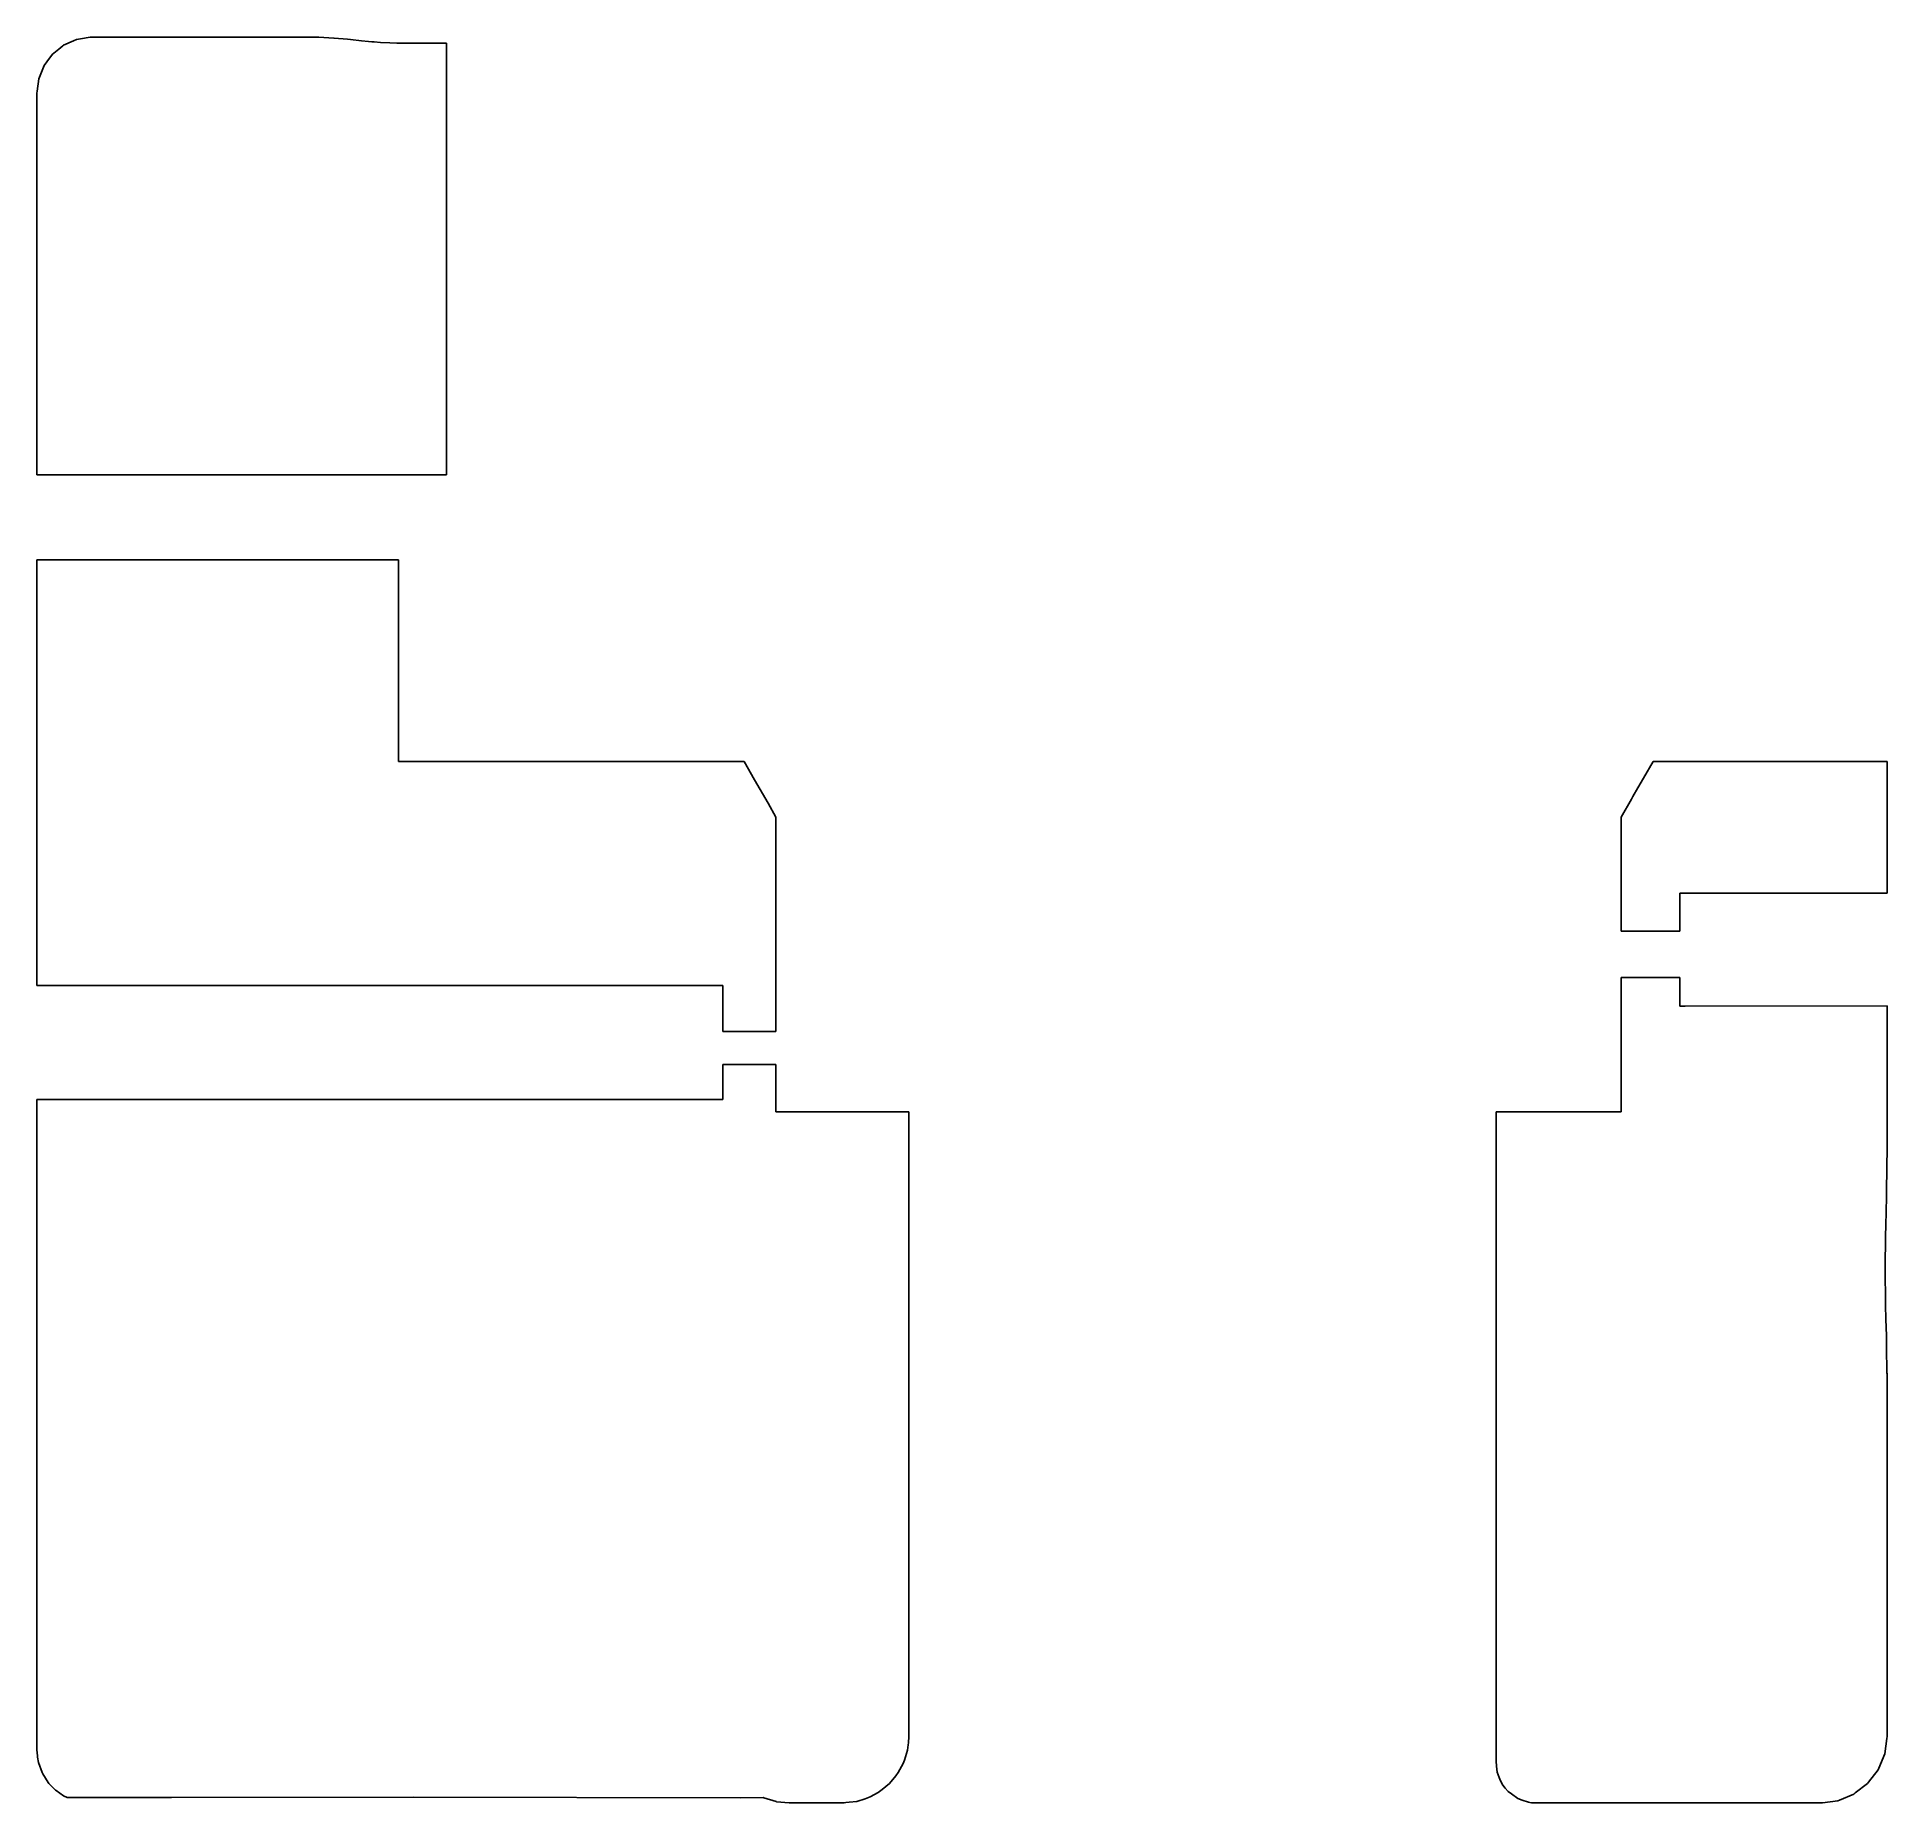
# Model space of a CAD drawing. Header units: metres. Extents: x 2.4 to 72, y -16 to 50.4.
import ezdxf

# ---------------------------------------------------------------- set-up
doc = ezdxf.new("R2010")
doc.units = ezdxf.units.M

msp = doc.modelspace()

# ---------------------------------------------------------------- linework, layer by layer
for p, q in [((3.4, 50.12), (3.368, 50.094)), ((3.774, 50.29), (3.4, 50.12)), ((3.882, 50.34), (3.774, 50.29)), ((4.041, 50.363), (3.882, 50.34)), ((4.4, 50.428), (4.041, 50.363)), ((8.078, 50.428), (4.4, 50.428)), ((13, 50.428), (8.078, 50.428)), ((13.568, 50.387), (13, 50.428)), ((13.579, 50.387), (13.568, 50.387)), ((14.087, 50.344), (13.579, 50.387)), ((14.191, 50.335), (14.087, 50.344)), ((14.195, 50.334), (14.191, 50.335)), ((14.2, 50.334), (14.195, 50.334)), ((14.609, 50.288), (14.2, 50.334)), ((14.875, 50.264), (14.609, 50.288)), ((14.996, 50.25), (14.875, 50.264)), ((15.088, 50.242), (14.996, 50.25)), ((15.324, 50.222), (15.088, 50.242)), ((15.677, 50.211), (15.324, 50.222)), ((15.934, 50.2), (15.677, 50.211)), ((16.737, 50.2), (15.934, 50.2)), ((17.333, 50.2), (16.737, 50.2)), ((17.634, 50.2), (17.333, 50.2)), ((17.8, 50.2), (17.634, 50.2)), ((17.8, 46.742), (17.8, 50.2)), ((2.766, 49.489), (2.668, 49.356)), ((2.986, 49.783), (2.766, 49.489)), ((3.031, 49.819), (2.986, 49.783)), ((3.227, 49.974), (3.031, 49.819)), ((3.368, 50.094), (3.227, 49.974)), ((2.468, 48.859), (2.409, 48.386)), ((2.566, 49.103), (2.468, 48.859)), ((2.668, 49.356), (2.566, 49.103)), ((2.409, 48.386), (2.4, 48.317)), ((2.4, 48.317), (2.4, 48.243)), ((2.4, 48.243), (2.4, 47.464)), ((2.4, 47.464), (2.4, 46.4)), ((17.8, 45.2), (17.8, 46.742)), ((2.4, 46.4), (2.4, 43.412)), ((17.8, 44.899), (17.8, 45.2)), ((17.8, 43.965), (17.8, 44.899)), ((17.8, 43.64), (17.8, 43.965)), ((2.4, 43.412), (2.4, 43.168)), ((2.4, 43.168), (2.4, 43.036)), ((17.8, 43.283), (17.8, 43.64)), ((17.8, 42.42), (17.8, 43.283)), ((2.4, 43.036), (2.4, 42.903)), ((2.4, 42.903), (2.4, 42.674)), ((2.4, 42.674), (2.4, 42.541)), ((2.4, 42.541), (2.4, 40.369)), ((17.8, 41.751), (17.8, 42.42)), ((17.8, 41.307), (17.8, 41.751)), ((17.8, 41.054), (17.8, 41.307)), ((2.4, 40.369), (2.4, 40.198)), ((17.8, 33.958), (17.8, 41.054)), ((2.4, 40.198), (2.4, 40.057)), ((2.4, 40.057), (2.4, 39.95)), ((2.4, 39.95), (2.4, 34.917)), ((2.4, 34.917), (2.4, 34.895)), ((2.4, 34.895), (2.4, 34.879)), ((2.4, 34.879), (2.4, 34.668)), ((2.4, 34.668), (2.4, 33.958)), ((2.4, 33.958), (4.252, 33.958)), ((4.252, 33.958), (16, 33.958)), ((16, 33.958), (16.164, 33.958)), ((16, 33.958), (16, 33.958)), ((16.164, 33.958), (17.8, 33.958)), ((2.4, 28.525), (2.4, 30.758)), ((2.4, 30.758), (8.949, 30.758)), ((8.949, 30.758), (16, 30.758)), ((16, 30.758), (16, 26.612)), ((2.4, 26.612), (2.4, 28.525)), ((2.4, 24.017), (2.4, 26.612)), ((16, 26.612), (16, 24.57)), ((16, 24.57), (16, 23.77)), ((2.4, 14.745), (2.4, 24.017)), ((16, 23.77), (16, 23.392)), ((16, 23.77), (16, 23.77)), ((16, 23.392), (16, 23.227)), ((16, 23.227), (16, 23.18)), ((16, 23.18), (22.505, 23.18)), ((22.505, 23.18), (23.405, 23.18)), ((23.405, 23.18), (29, 23.18)), ((29, 23.18), (29.398, 22.486)), ((63.2, 23.18), (62.835, 22.543)), ((67.872, 23.18), (63.2, 23.18)), ((72, 23.18), (67.872, 23.18)), ((72, 19.474), (72, 23.18)), ((29.398, 22.486), (29.904, 21.605)), ((62.835, 22.543), (62.631, 22.188)), ((29.904, 21.605), (30.2, 21.088)), ((62.385, 21.759), (62, 21.088)), ((62.444, 21.862), (62.385, 21.759)), ((62.631, 22.188), (62.444, 21.862)), ((30.2, 21.088), (30.2, 17.428)), ((62, 21.088), (62, 17.857)), ((72, 18.224), (72, 19.474)), ((64.2, 17.318), (64.2, 18.224)), ((64.2, 18.224), (69.142, 18.224)), ((69.142, 18.224), (72, 18.224)), ((72, 18.224), (72, 18.224)), ((30.2, 17.428), (30.2, 15.805)), ((62, 17.857), (62, 16.795)), ((62, 16.795), (62.588, 16.795)), ((62.588, 16.795), (64.2, 16.795)), ((64.2, 16.795), (64.2, 17.318)), ((30.2, 15.805), (30.2, 13.36)), ((5.981, 14.745), (2.4, 14.745)), ((23.677, 14.745), (5.981, 14.745)), ((28.2, 14.745), (23.677, 14.745)), ((28.2, 13.791), (28.2, 14.745)), ((63.927, 15.052), (62, 15.052)), ((62, 15.052), (62, 14.937)), ((62, 14.937), (62, 14.11)), ((64.2, 15.052), (63.927, 15.052)), ((64.2, 14.988), (64.2, 15.052)), ((64.2, 13.971), (64.2, 14.988)), ((62, 14.11), (62, 13.513)), ((64.407, 13.97), (64.2, 13.971)), ((72, 13.985), (64.407, 13.97)), ((72, 13.034), (72, 13.985)), ((28.2, 13.143), (28.2, 13.791)), ((30.2, 13.36), (30.2, 13.021)), ((62, 13.513), (62, 13.105)), ((28.2, 13.021), (28.2, 13.143)), ((28.957, 13.021), (28.2, 13.021)), ((30.2, 13.021), (28.957, 13.021)), ((62, 13.105), (62, 12.843)), ((62, 12.843), (62, 10)), ((72, 11.949), (72, 13.034)), ((72, 10.975), (72, 11.949)), ((29.333, 11.78), (28.2, 11.78)), ((28.2, 11.78), (28.2, 11.614)), ((28.2, 11.614), (28.2, 11.439)), ((28.2, 11.439), (28.2, 11.014)), ((30.2, 11.78), (29.333, 11.78)), ((30.2, 11.607), (30.2, 11.78)), ((30.2, 11.269), (30.2, 11.607)), ((30.2, 11.032), (30.2, 11.269)), ((6.623, 10.466), (2.4, 10.466)), ((2.4, 10.466), (2.4, 10.273)), ((11, 10.466), (6.623, 10.466)), ((15.223, 10.466), (11, 10.466)), ((19.6, 10.466), (15.223, 10.466)), ((23.823, 10.466), (19.6, 10.466)), ((28.2, 10.466), (23.823, 10.466)), ((28.2, 11.014), (28.2, 10.466)), ((30.2, 10.884), (30.2, 11.032)), ((30.2, 10.807), (30.2, 10.884)), ((30.2, 10.783), (30.2, 10.807)), ((30.2, 10.092), (30.2, 10.783)), ((72, 8.298), (72, 10.975)), ((2.4, 10.273), (2.4, 9.616)), ((30.2, 10), (30.2, 10.092)), ((34.931, 10), (30.2, 10)), ((35.2, 10), (34.931, 10)), ((35.2, 9.786), (35.2, 10)), ((35.2, 8.526), (35.2, 9.786)), ((58.465, 10), (57.3, 10)), ((57.3, 10), (57.3, 9.631)), ((62, 10), (58.465, 10)), ((2.4, 9.616), (2.4, 8.478)), ((57.3, 9.631), (57.3, 9.383)), ((57.3, 9.383), (57.3, 9.063)), ((57.3, 9.063), (57.3, 8.683)), ((2.4, 8.478), (2.4, 7.533)), ((35.2, 8.137), (35.2, 8.526)), ((57.3, 8.683), (57.3, 8.279)), ((35.2, 7.675), (35.2, 8.137)), ((35.2, 7.17), (35.2, 7.675)), ((57.3, 8.279), (57.3, 7.905)), ((57.3, 7.905), (57.3, 7.616)), ((71.984, 7.242), (71.99, 7.659)), ((71.99, 7.659), (71.999, 8.269)), ((71.999, 8.269), (72, 8.282)), ((72, 8.282), (72, 8.298)), ((2.4, 7.533), (2.4, -5.2)), ((35.2, 6.68), (35.2, 7.17)), ((57.3, 7.616), (57.3, -9.325)), ((71.977, 6.653), (71.981, 7.042)), ((71.981, 7.042), (71.984, 7.242)), ((35.2, 6.277), (35.2, 6.68)), ((35.2, -10.52), (35.2, 6.277)), ((71.95, 5.698), (71.964, 6.279)), ((71.964, 6.279), (71.968, 6.395)), ((71.968, 6.395), (71.977, 6.653)), ((71.942, 5.363), (71.95, 5.698)), ((71.932, 4.479), (71.938, 4.966)), ((71.938, 4.966), (71.942, 5.363)), ((71.933, 4.172), (71.932, 4.479)), ((71.934, 3.618), (71.933, 4.172)), ((71.938, 3.267), (71.934, 3.618)), ((71.945, 2.768), (71.938, 3.267)), ((71.96, 2.163), (71.945, 2.768)), ((71.966, 1.918), (71.96, 2.163)), ((71.98, 1.537), (71.966, 1.918)), ((71.985, 1.058), (71.98, 1.537)), ((71.998, 0.287), (71.985, 1.058)), ((71.999, 0.179), (71.998, 0.287)), ((72, 0.138), (71.999, 0.179)), ((72, -3.308), (72, 0.138)), ((72, -5.846), (72, -3.308)), ((2.4, -5.2), (2.4, -5.834)), ((2.4, -5.834), (2.4, -10.198)), ((72, -7.629), (72, -5.846)), ((72, -8.904), (72, -7.629)), ((72, -9.834), (72, -8.904)), ((57.3, -9.325), (57.3, -9.871)), ((2.4, -10.198), (2.4, -12.947)), ((57.3, -9.871), (57.3, -10.445)), ((72, -10.525), (72, -9.834)), ((35.2, -10.919), (35.2, -10.52)), ((35.2, -11.374), (35.2, -10.919)), ((57.3, -10.445), (57.3, -10.981)), ((57.3, -10.981), (57.3, -11.442)), ((72, -11.046), (72, -10.525)), ((72, -11.445), (72, -11.046)), ((35.2, -11.821), (35.2, -11.374)), ((35.2, -12.215), (35.2, -11.821)), ((57.3, -11.442), (57.3, -11.814)), ((57.3, -11.814), (57.3, -12.103)), ((72, -11.754), (72, -11.445)), ((72, -11.996), (72, -11.754)), ((35.2, -12.535), (35.2, -12.215)), ((57.3, -12.103), (57.3, -12.319)), ((57.3, -12.319), (57.3, -12.477)), ((57.3, -12.477), (57.3, -12.761)), ((72, -12.188), (72, -11.996)), ((72, -12.463), (72, -12.188)), ((72, -12.641), (72, -12.463)), ((2.4, -12.947), (2.4, -12.982)), ((2.4, -12.982), (2.4, -13.472)), ((35.2, -12.78), (35.2, -12.535)), ((35.2, -12.957), (35.2, -12.78)), ((35.2, -13.078), (35.2, -12.957)), ((35.2, -13.156), (35.2, -13.078)), ((35.2, -13.199), (35.2, -13.156)), ((35.2, -13.5), (35.2, -13.199)), ((35.2, -13.199), (35.2, -13.199)), ((57.3, -12.761), (57.3, -12.876)), ((57.3, -12.876), (57.3, -13.129)), ((57.3, -13.129), (57.3, -14.177)), ((72, -12.758), (72, -12.641)), ((72, -12.779), (72, -12.758)), ((72, -13.5), (72, -12.779)), ((72, -12.779), (72, -12.779)), ((2.4, -13.472), (2.4, -13.998)), ((35.145, -14.017), (35.175, -13.818)), ((35.175, -13.818), (35.189, -13.732)), ((35.189, -13.732), (35.2, -13.5)), ((71.915, -14.147), (71.991, -13.569)), ((71.991, -13.569), (72, -13.5)), ((2.4, -13.998), (2.4, -14)), ((2.4, -14), (2.414, -14.227)), ((2.414, -14.227), (2.421, -14.272)), ((2.421, -14.272), (2.458, -14.474)), ((2.458, -14.474), (2.597, -14.858)), ((34.798, -14.858), (34.981, -14.515)), ((34.981, -14.515), (35.031, -14.395)), ((35.031, -14.395), (35.145, -14.017)), ((57.3, -14.177), (57.3, -14.48)), ((57.3, -14.48), (57.3, -14.5)), ((57.3, -14.5), (57.302, -14.52)), ((57.302, -14.52), (57.304, -14.53)), ((57.304, -14.53), (57.306, -14.547)), ((57.306, -14.547), (57.315, -14.613)), ((57.315, -14.613), (57.34, -14.844)), ((71.692, -14.685), (71.915, -14.147)), ((2.597, -14.858), (2.618, -14.906)), ((2.618, -14.906), (2.824, -15.229)), ((2.824, -15.229), (2.848, -15.261)), ((2.848, -15.261), (3.094, -15.514)), ((34.197, -15.49), (34.468, -15.268)), ((34.468, -15.268), (34.709, -14.974)), ((34.709, -14.974), (34.798, -14.858)), ((57.34, -14.844), (57.406, -15.041)), ((57.406, -15.041), (57.457, -15.164)), ((57.457, -15.164), (57.55, -15.326)), ((70.806, -15.622), (71.268, -15.268)), ((71.268, -15.268), (71.31, -15.212)), ((71.31, -15.212), (71.665, -14.75)), ((71.665, -14.75), (71.692, -14.685)), ((3.094, -15.514), (3.115, -15.53)), ((3.115, -15.53), (3.402, -15.733)), ((3.402, -15.733), (3.532, -15.793)), ((3.532, -15.793), (7.457, -15.789)), ((7.457, -15.789), (16.55, -15.778)), ((16.55, -15.778), (28.858, -15.8)), ((28.858, -15.8), (29.724, -15.799)), ((29.724, -15.799), (29.743, -15.809)), ((29.743, -15.809), (29.744, -15.81)), ((29.744, -15.81), (30.206, -15.95)), ((30.206, -15.95), (30.222, -15.953)), ((30.222, -15.953), (30.7, -16)), ((30.7, -16), (30.773, -16)), ((30.773, -16), (32.7, -16)), ((32.7, -16), (32.764, -15.994)), ((32.764, -15.994), (32.825, -15.984)), ((32.825, -15.984), (32.95, -15.967)), ((32.95, -15.967), (33.244, -15.939)), ((33.244, -15.939), (33.557, -15.843)), ((33.557, -15.843), (33.751, -15.763)), ((33.751, -15.763), (34.049, -15.603)), ((34.049, -15.603), (34.197, -15.49)), ((57.55, -15.326), (57.638, -15.441)), ((57.638, -15.441), (57.744, -15.566)), ((57.744, -15.566), (57.867, -15.66)), ((57.867, -15.66), (58.11, -15.83)), ((58.11, -15.83), (58.271, -15.897)), ((58.271, -15.897), (58.515, -15.969)), ((58.515, -15.969), (58.565, -15.979)), ((58.565, -15.979), (58.623, -15.989)), ((58.623, -15.989), (58.677, -15.995)), ((58.677, -15.995), (58.731, -15.998)), ((58.731, -15.998), (58.738, -15.999)), ((58.738, -15.999), (58.793, -16)), ((58.793, -16), (58.8, -16)), ((58.8, -16), (60.133, -16)), ((60.133, -16), (69.5, -16)), ((69.5, -16), (69.569, -15.991)), ((69.569, -15.991), (70.147, -15.915)), ((70.147, -15.915), (70.212, -15.888)), ((70.212, -15.888), (70.75, -15.665)), ((70.75, -15.665), (70.806, -15.622))]:
    msp.add_line(p, q)

doc.saveas('drawing.dxf')
